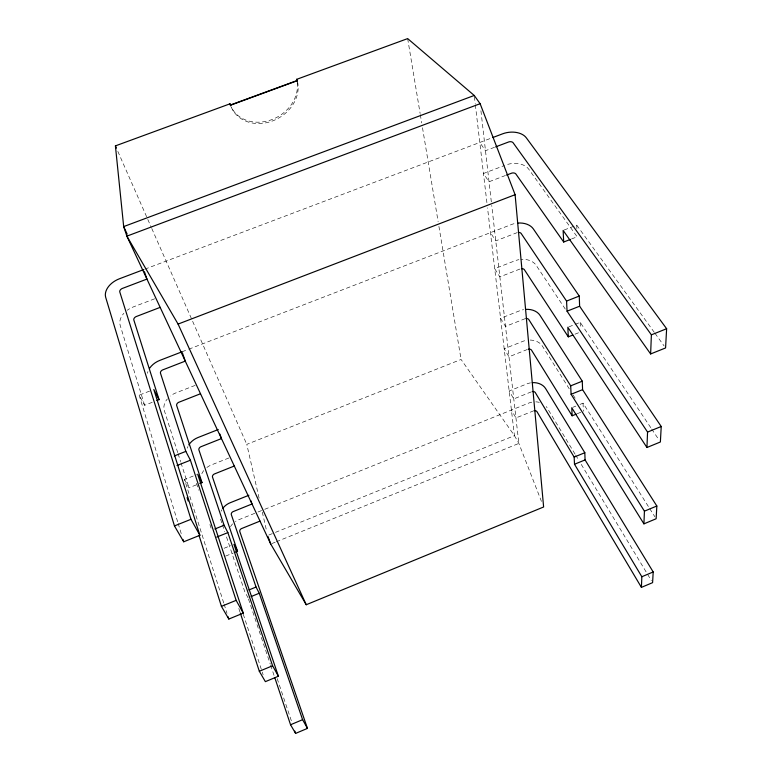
<?xml version="1.0" encoding="UTF-8"?>
<svg xmlns="http://www.w3.org/2000/svg" width="772" height="772" viewBox="0 0 772 772"><rect width="100%" height="100%" fill="white"/><g stroke="black" fill="none" stroke-linecap="round" stroke-linejoin="round"><path stroke-width="0.58" stroke-dasharray="3.86 2.9" d="M268.772 535.064L274.349 532.805M275.469 532.352L514.451 435.659L487.518 207.803M225.646 556.072L233.212 553.013M577.234 413.715L581.306 412.065M271.85 543.575L275.199 542.214M276.318 541.761L518.861 443.427L491.725 205.41M224.102 548.265L230.654 545.621M572.776 407.336L575.864 406.082M579.975 404.422L583.063 403.177L649.078 507.619M531.339 391.867L513.785 398.912L509.173 390.989L526.967 383.867A14.118 11.146 -5.1 0 1 530.451 382.883M254.76 513.312L238.673 519.788A14.205 11.561 -27.7 0 0 235.421 521.515M258.022 512L263.599 509.761M264.719 509.308L528.83 403.052A13.809 11.04 -4.7 0 1 532.246 402.096M223.745 603.038L184.489 479.499L196.58 474.703M568.867 326.865L574.011 324.819M575.043 324.414L580.197 322.368L651.018 428.026M527.382 349.475L508.98 356.799L504.174 348.761L522.827 341.359A14.793 11.348 -5.8 0 1 526.475 340.336M184.489 479.499L188.957 487.808L196.57 484.777M574.976 334.189L579.425 332.423M259.093 498.123L246.789 444.363L461.067 359.462L514.451 435.659L518.861 443.427L541.452 501.414M228.937 457.97L211.518 464.879A15.237 11.937 -26.3 0 0 206.433 467.861M195.152 385.382L175.91 392.88A16.598 12.313 -25 0 0 170.332 396.046M149.614 391.095L139.163 395.158L144.615 405.3L152.402 402.26M571.55 238.963L577.157 236.782L528.752 169.213A17.602 11.879 -7.8 0 0 505.66 165.054M519.884 269.052L499.87 276.868L494.717 268.675L514.982 260.782A16.077 11.657 -6.8 0 1 518.938 259.672M564.178 230.008L576.742 225.125L654.289 332.346M182.038 351.8L187.644 349.639M188.764 349.205L511.45 224.536A16.656 11.763 -7.2 0 1 515.551 223.378M505.467 175.485L489.023 181.767L483.465 173.507L504.55 165.469M154.69 298.783L133.382 306.899A18.229 12.622 -23.8 0 0 127.216 310.267M144.846 269.158L491.745 137.937M494.505 147.298L485.482 150.714L479.798 142.463M533.799 410.762L515.947 417.922L511.421 410.057M525.269 318.643L505.515 326.402L500.574 318.305L519.836 310.711A15.276 11.474 -6.2 0 1 523.609 309.649M517.308 232.575L495.769 240.874L490.452 232.642M654.994 333.321L664.161 346.001M651.684 429.029L659.037 439.992M565.297 309.08L536.135 265.269A16.077 11.657 -6.8 0 0 521.003 259.392M649.725 508.632L654.849 516.738M569.253 388.827L542.349 346.03A14.793 11.348 -5.8 0 0 528.376 340.095M573.094 394.936L575.661 399.018M575.024 454.081L547.107 407.79A13.809 11.04 -4.7 0 0 546.229 406.555M575.651 455.104L578.749 460.247M581.239 464.368L647.013 573.393M647.64 574.416L651.356 580.592M248.073 597.808L244.772 591.661L226.235 536.135M117.836 151.389L151.293 227.383M151.775 228.483L246.789 444.363M277.196 678.627L291.758 721.984M248.459 598.947L270.268 664.142M270.654 665.281L274.089 675.577M220.56 519.141L222.075 523.677M222.452 524.806L224.72 531.609M243.276 614.251L263.127 674.796M238.799 608.394L239.918 611.829M196.493 483.32L198.732 490.181M209.897 524.516L211.383 529.09M177.724 452.585L164.311 410.54A16.598 12.313 -25 0 1 167.36 398.902M178.081 453.714L180.619 461.675M180.986 462.804L188.957 487.808M224.102 604.177L227.007 613.325M144.615 405.3L120.181 325.35A18.229 12.622 -23.8 0 1 123.887 313.268M139.163 395.158L177.801 522.316M178.149 523.464L181.632 534.919M262.306 512.145L266.581 530.837M407.664 38.6L420.122 113.465M420.325 114.652L421.705 122.97M422.496 127.727L438.12 221.612M438.911 226.36L461.067 359.462M474.375 96.635L475.214 103.689M475.349 104.867L486.958 203.075M480.927 110.753L491.59 204.233M576.742 225.125L576.867 228.618M580.197 322.368L580.409 328.37M583.063 403.177L583.342 411.244M297.21 82.691A35.686 29.828 -29 0 1 271.561 119.718A35.686 29.828 -29 0 1 231.175 106.951M297.558 81.784A35.734 29.828 -28.9 0 1 272.854 120.828A35.734 29.828 -28.9 0 1 231.359 107.298M147.433 373.33A17.216 12.448 -24.5 0 1 147.915 371.583M201.839 473.699A15.237 11.937 -26.3 0 1 203.75 470.592M187.278 448.194A15.749 12.091 -25.8 0 1 187.934 446.525M230.519 526.687A14.205 11.561 -27.7 0 1 232.642 523.87M221.081 511.276A14.523 11.686 -27.2 0 1 221.873 509.732M535.816 401.855A13.809 11.04 -4.7 0 1 539.31 402.366"/><path stroke-width="1.16" d="M532.265 382.661A14.118 11.146 -5.1 0 1 545.63 388.586L584.819 452.73L585.07 459.919L653.189 571.956L652.601 582.648L641.416 587.367L641.841 576.742L574.503 464.242L574.156 457.092L535.218 392.446A2.798 2.21 -5.1 0 0 532.381 391.549M525.578 309.398A15.276 11.474 -6.2 0 1 539.985 315.314L582.281 381.185L582.58 389.657L656.837 506.007L656.132 518.765L643.925 523.86L644.427 511.161L571.097 394.28L570.691 385.846L528.723 319.444A3.03 2.277 -6.2 0 0 526.05 318.508M517.694 223.089A16.656 11.763 -7.2 0 1 533.346 228.917L579.261 296.062L579.618 306.214L661.228 426.482L660.378 441.989L646.946 447.499L647.554 432.079L567.053 311.184L566.561 301.08L521.061 233.337A3.3 2.335 -7.2 0 0 518.581 232.411M492.835 137.522L502.62 133.826A18.103 11.918 -8 0 1 526.34 137.85L666.632 328.727L665.57 347.95L650.632 353.952L651.385 334.836L512.975 142.579A3.59 2.364 -8 0 0 508.922 141.874L495.634 146.873M274.861 677.864L290.552 724.754L295.599 733.4L307.459 728.392L239.754 531.435A2.818 2.297 -27.7 0 1 241.356 528.656L260.019 521.09M290.552 724.754L302.605 719.678L307.459 728.392M641.841 576.742L653.189 571.956M235.363 552.134L237.525 551.266L233.926 544.299L278.393 676.224L265.375 681.647L259.324 671.273L240.295 612.968M259.324 671.273L272.574 665.763L278.393 676.224M644.427 511.161L656.837 506.007M297.297 80.703L296.564 79.381L297.297 80.703L230.567 105.204L229.921 103.844L115.414 145.879L123.684 226.592L126.878 236.145L270.731 544.028L306.243 604.737L543.623 506.982L515.107 194.698L480.126 103.699L474.24 95.467L407.664 38.6L296.564 79.381A35.686 29.828 -29 0 1 297.046 81.571M248.873 589.982L256.053 587.048L259.247 593.234L302.605 719.678M574.156 457.092L584.819 452.73M221.419 606.358L236.135 600.346L243.257 613.132L228.83 619.048L221.419 606.358L199.022 535.372M647.554 432.079L661.228 426.482M251.122 596.563L259.247 593.234M574.503 464.242L585.07 459.919M528.473 349.147A2.934 2.248 -5.8 0 1 531.445 350.044L572.139 415.78L576.221 414.13M216.787 537.071L227.875 532.603L272.574 665.763M571.097 394.28L582.58 389.657M174.453 525.925L190.993 519.295L199.89 535.286L183.717 541.79L174.453 525.925L105.716 297.423A18.769 12.68 -23.5 0 1 119.467 278.76L143.717 269.582M651.385 334.836L666.632 328.727M214.838 528.994L224.083 525.278L227.875 532.603M570.691 385.846L582.281 381.185M248.893 495.257L230.23 502.726A14.523 11.686 -27.2 0 0 222.867 508.256M234.283 466.027L214.22 474.047A3.02 2.364 -26.3 0 0 212.464 476.942L237.525 551.266M199.823 483.484L202.003 482.616L176.624 405.377A3.291 2.441 -25 0 1 178.602 402.357L200.517 393.749M521.476 268.646A3.184 2.306 -6.8 0 1 524.284 269.573L568.308 336.843L572.747 335.077M176.981 465.526L190.414 460.218L236.135 600.346M567.053 311.184L579.618 306.214M218.264 429.541L197.989 437.531A15.749 12.091 -25.8 0 0 188.822 444.913M174.356 455.924L185.84 451.388L190.414 460.218M566.561 301.08L579.261 296.062M156.851 400.533L159.071 399.664L133.768 319.801A3.619 2.499 -23.8 0 1 136.017 316.636L160.161 307.372M506.567 175.07L511.807 173.111A3.493 2.355 -7.8 0 1 515.764 173.835L563.695 242.022L570.421 239.407M182.038 351.8L159.833 360.379A17.216 12.448 -24.5 0 0 149.681 368.157M480.126 103.699L126.878 236.145L178.081 324.086L515.107 194.698M474.24 95.467L123.684 226.592L127.187 234.119M230.529 104.963L297.201 80.491M650.632 353.952L563.126 230.413L563.695 242.022M646.946 447.499L567.835 327.27L568.308 336.843M643.925 523.86L571.753 407.751L572.139 415.78M641.416 587.367L536.926 411.582A2.741 2.191 -4.7 0 0 534.494 410.646M159.071 399.664L153.802 389.474L199.89 535.286M202.003 482.616L197.68 474.269L243.257 613.132M230.567 105.204L229.921 103.844A35.686 29.828 -29 0 0 230.703 105.938M178.081 324.086L306.243 604.737M115.414 145.879L116.389 148.079M268.038 536.579L270.731 544.028M250.852 500.71L252.029 503.991L232.922 511.701A2.876 2.316 -27.2 0 0 231.282 514.509L256.053 587.048M219.866 434.057L221.468 438.583L200.691 446.824A3.127 2.393 -25.8 0 0 198.858 449.767L224.083 525.278M182.395 352.833L185.27 361.113L162.506 369.971A3.416 2.47 -24.5 0 0 160.431 373.05L185.84 451.388M144.432 271.696L146.941 279.078L122.063 288.554A3.725 2.519 -23.5 0 0 119.728 291.758L190.993 519.295M294.827 731.113L295.599 733.4M228.097 616.76L228.83 619.048M187.104 497.583L188.185 501.018M183.022 539.503L183.717 541.79"/></g></svg>
